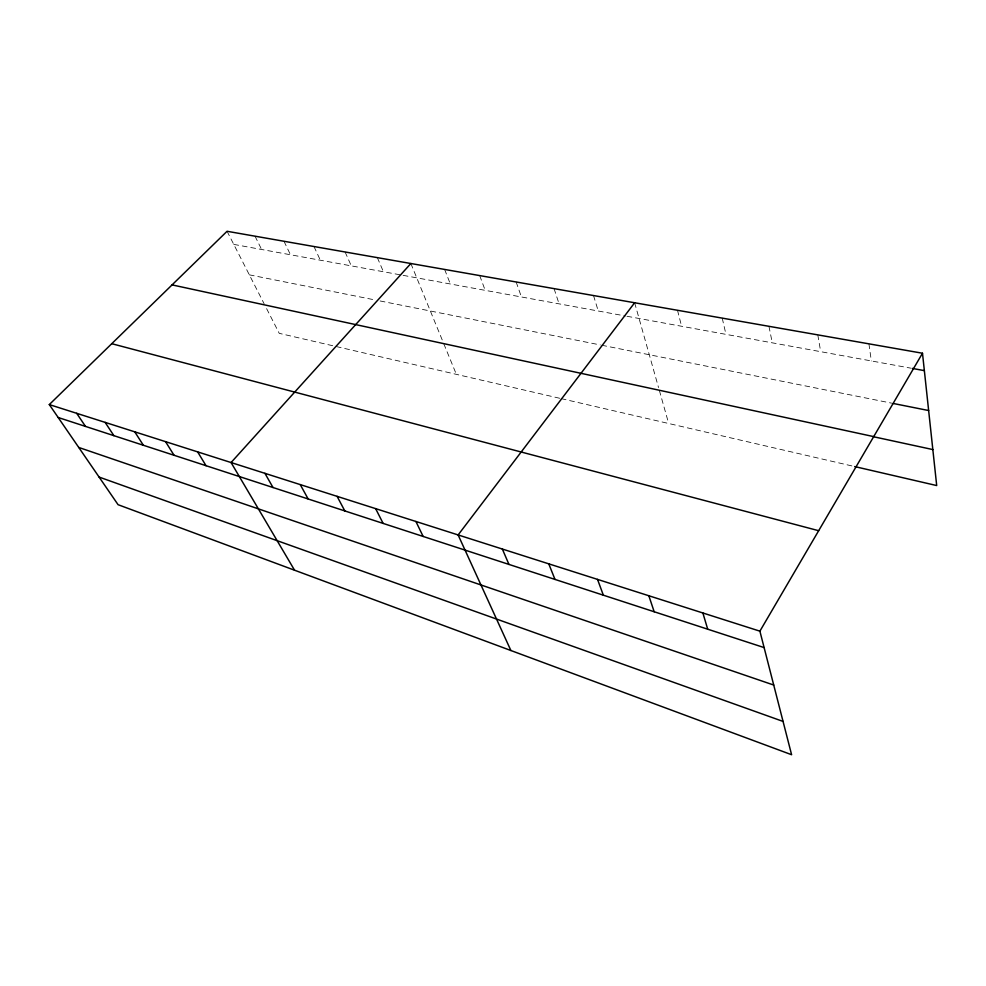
<?xml version="1.0" encoding="UTF-8"?>
<svg xmlns="http://www.w3.org/2000/svg" width="986" height="986" viewBox="0 0 986 986"><rect width="100%" height="100%" fill="white"/><g stroke="black" fill="none" stroke-linecap="round" stroke-linejoin="round"><path stroke-width="0.74" stroke-dasharray="4.93 3.7" d="M233.768 244.392L401.598 275.069M403.114 275.353L625.469 315.988M626.973 316.272L910.719 368.135M249.322 274.835L374.347 299.806M380.115 300.964L600.289 344.94M601.768 345.236L891.652 403.151M559.691 398.27L279.248 333.342L265.468 306.399M561.182 398.615L854.677 466.563M227.063 231.279L264.112 303.737M255.017 236.184L261.623 249.495M283.98 241.262L290.463 254.758M313.979 246.525L320.339 260.218M345.088 251.972L351.299 265.875M377.355 257.642L383.418 271.754M410.866 263.509L442.677 341.045M443.799 343.781L456.345 374.347M444.637 269.437L450.331 283.98M479.701 275.587L485.186 290.352M516.159 281.971L521.409 296.971M554.07 288.627L559.074 303.861M593.523 295.541L598.255 311.021M634.639 302.751L658.537 387.547M659.351 390.407L668.681 423.512M677.493 310.27L681.597 326.255M722.22 318.108L725.967 334.365M768.944 326.304L772.284 342.832M817.801 334.87L820.685 351.682M868.925 343.843L871.328 360.938"/><path stroke-width="1.48" d="M759.898 631.163L922.489 353.235L227.063 231.279L49.3 404.58L118.073 504.696L791.598 754.721L759.898 631.163L49.3 404.58M634.639 302.751L458.12 534.942L510.884 650.513M410.866 263.509L231.069 462.545L294.555 570.204M912.235 368.407L924.363 370.625M893.131 403.447L928.639 410.533M172.069 284.892L873.719 436.613M873.46 436.724L932.83 449.567M854.677 466.563L936.7 485.556L922.489 353.235M111.751 343.695L818.663 530.702M58.186 417.509L764.113 647.58M78.744 447.447L773.727 685.048M99.093 477.064L783.057 721.419M76.686 413.307L85.499 426.42M105.145 422.378L113.883 435.664M134.737 431.819L143.377 445.278M165.537 441.642L174.066 455.285M197.619 451.871L206.025 465.7M264.926 473.329L273.023 487.528M300.237 484.594L308.162 498.978M337.101 496.352L344.817 510.933M375.629 508.628L383.11 523.406M415.919 521.483L423.142 536.458M502.342 549.042L508.949 564.423M548.758 563.844L554.995 579.435M597.528 579.398L603.346 595.187M648.837 595.754L654.174 611.751M702.882 612.984L707.702 629.204"/></g></svg>
